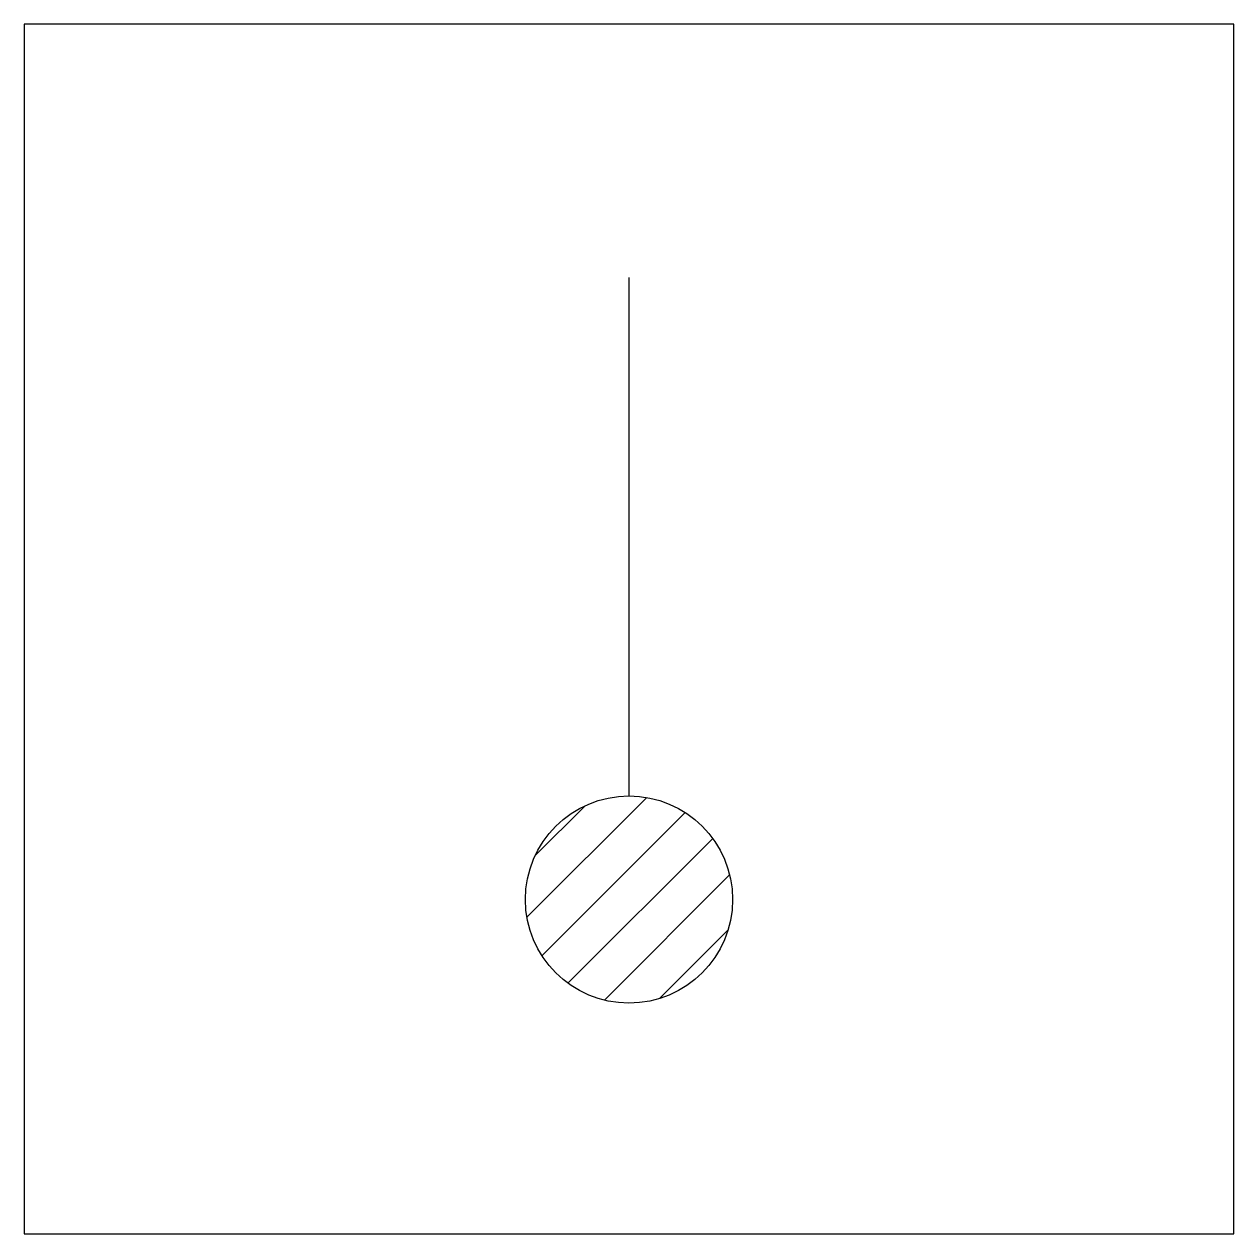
# Model space of a CAD drawing. Header units: millimetres. Extents: x -2 to 2, y -2 to 2.
import ezdxf

# ---------------------------------------------------------------- set-up
doc = ezdxf.new("R2010")
doc.units = ezdxf.units.MM
doc.header["$LTSCALE"] = 1000
doc.header["$PDMODE"] = 1
doc.header["$PDSIZE"] = 1

msp = doc.modelspace()

# ---------------------------------------------------------------- hatches: boundary and pattern name
h = msp.add_hatch()
h.set_pattern_fill('ANSI31', color=6, style=0)
h.set_pattern_definition([(45, (-3814.5282, -2207.00641), (-0.0883883476, 0.0883883476), [])])
h.paths.add_polyline_path([(0.3426, -0.8947, 1), (-0.3426, -0.8947, 1)])

# ---------------------------------------------------------------- linework, layer by layer
at = {"color": 6}
msp.add_line((0, 1.1624), (0, -0.5521), dxfattribs=at)
msp.add_lwpolyline([(-2, -2), (2, -2), (2, 2), (-2, 2)], close=True)
msp.add_circle((0, -0.8947), 0.3426, dxfattribs=at)
for p in [(0, 2), (-2, 0), (2, 0), (0, -2)]:
    msp.add_point(p)

doc.saveas('drawing.dxf')
